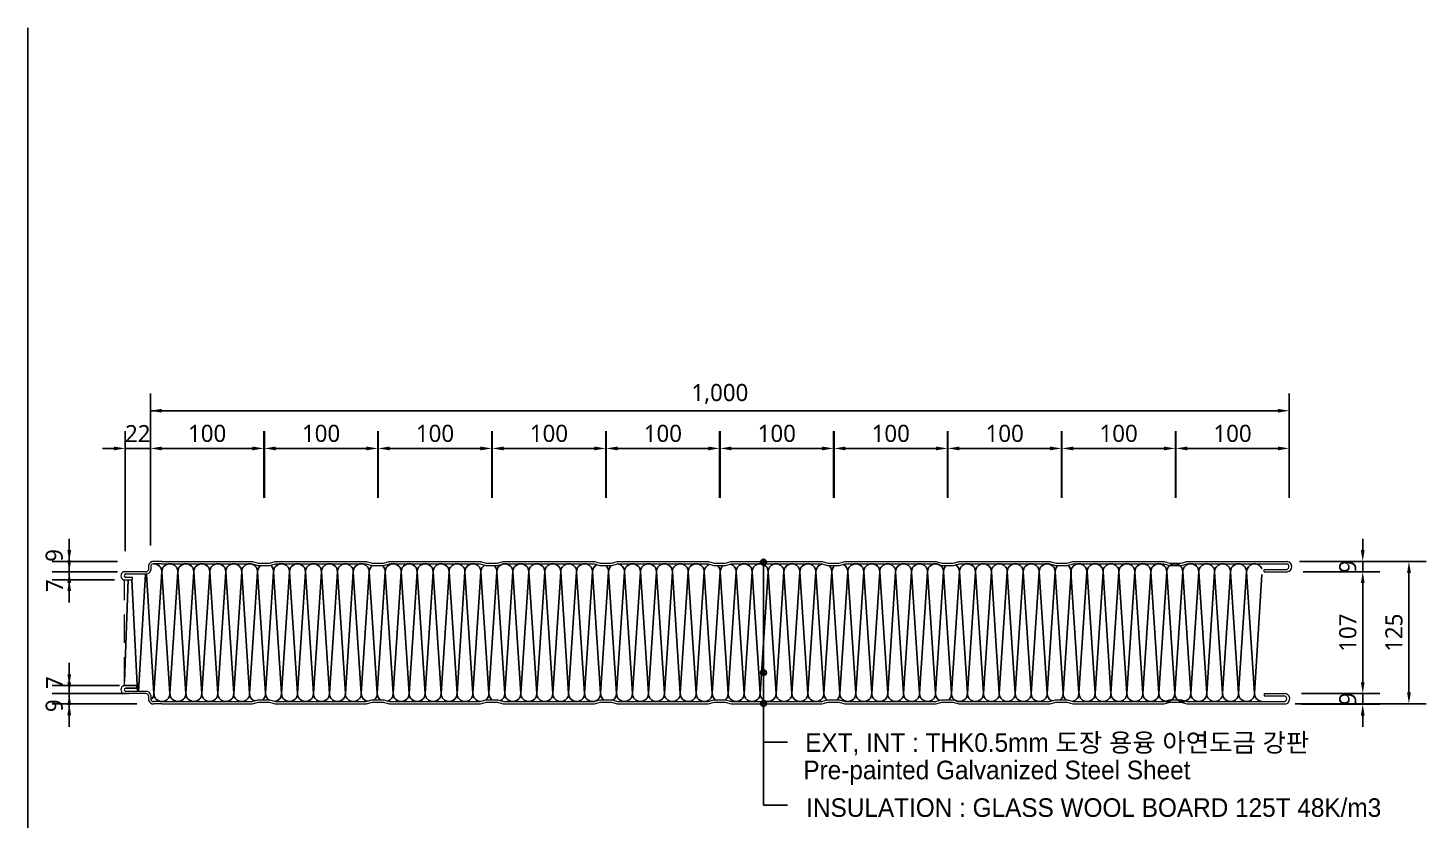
# Model space of a CAD drawing. Header units: millimetres. Extents: x 50863 to 79787, y -43062 to -37468.
# Drawn here: x 53251 to 54478, y -38188 to -37492 of the extents above; entities that cross this region are included whole.
import ezdxf

# ---------------------------------------------------------------- set-up
doc = ezdxf.new("R2010")
doc.units = ezdxf.units.MM
doc.header["$LTSCALE"] = 50
doc.linetypes.add('DASHED', pattern=[0.75, 0.5, -0.25])
for name, color, linetype in [('1', 1, 'Continuous'), ('ARTINT-A1$0$TEX', 7, 'Continuous'), ('DIM', 7, 'Continuous'), ('HAT', 5, 'Continuous'), ('TEXT', 3, 'Continuous'), ('WAL', 3, 'Continuous')]:
    doc.layers.add(name, color=color, linetype=linetype)
doc.styles.get("Standard").update_dxf_attribs({"font": 'txt.shx'})
doc.styles.add('나눔고딕 7', font='')
doc.styles.add('돋움', font='')
doc.styles.get('나눔고딕 7').set_extended_font_data('NanumGothic')
doc.styles.get('돋움').set_extended_font_data('Dotum')
doc.dimstyles.get("Standard").update_dxf_attribs({"dimtxt": 3, "dimasz": 3, "dimexe": 1.25, "dimexo": 3, "dimgap": 1, "dimtad": 1, "dimdec": 0, "dimzin": 1, "dimdsep": 46, "dimlunit": 6, "dimtxsty": 'Standard', "dimcen": 2.5, "dimadec": 0, "dimazin": 0, "dimtfac": 1, "dimtdec": 0, "dimtix": 1, "dimtmove": 2, "dimatfit": 3, "dimfxl": 0, "dimtolj": 1, "dimtzin": 1, "dimarcsym": 0})

# ---------------------------------------------------------------- blocks, each defined once
blk = doc.blocks.new('POT')
at = {"layer": 'TEXT', "color": 4, "linetype": 'Continuous'}
for radius in [0.5, 0.25]:
    blk.add_circle((0, 0), radius, dxfattribs=at)
blk = doc.blocks.new('*D40')
at = {"layer": 'Defpoints', "color": 0}
for p in [(53287.3, -38076.6), (53354.5, -38076.6), (53361.5, -38085.6)]:
    blk.add_point(p, dxfattribs=at)
at = {"layer": 'DIM', "color": 0, "linetype": 'Continuous', "lineweight": -2, "ltscale": 1000}
for p, q in [((53287.3, -38066.6), (53287.3, -38056.6)), ((53287.3, -38085.6), (53287.3, -38076.6)), ((53287.3, -38095.6), (53287.3, -38105.6))]:
    blk.add_line(p, q, dxfattribs=at)
at = {"layer": 'DIM', "color": 7, "linetype": 'Continuous', "lineweight": -2, "ltscale": 1000}
for p, q in [((53339.5, -38076.6), (53272.3, -38076.6)), ((53346.5, -38085.6), (53272.3, -38085.6))]:
    blk.add_line(p, q, dxfattribs=at)
at = {"layer": 'DIM', "color": 0}
for points in [[(53285.6, -38066.6), (53288.9, -38066.6), (53287.3, -38076.6)], [(53288.9, -38095.6), (53285.6, -38095.6), (53287.3, -38085.6)]]:
    blk.add_solid(points, dxfattribs=at)
at = {"layer": 'DIM', "color": 3, "insert": (53274.1, -38087.2), "char_height": 15, "attachment_point": 5, "rotation": 90, "style": '나눔고딕 7'}
blk.add_mtext('\\A1;9', dxfattribs=at)
blk = doc.blocks.new('*D41')
at = {"layer": 'Defpoints', "color": 0}
for p in [(53287.3, -38076.6), (53346.5, -38069.6), (53346.5, -38076.6)]:
    blk.add_point(p, dxfattribs=at)
at = {"layer": 'DIM', "color": 0, "linetype": 'Continuous', "lineweight": -2, "ltscale": 1000}
for p, q in [((53287.3, -38059.6), (53287.3, -38049.6)), ((53287.3, -38069.6), (53287.3, -38076.6)), ((53287.3, -38086.6), (53287.3, -38096.6))]:
    blk.add_line(p, q, dxfattribs=at)
at = {"layer": 'DIM', "color": 7, "linetype": 'Continuous', "lineweight": -2, "ltscale": 1000}
for p, q in [((53331.5, -38069.6), (53272.3, -38069.6)), ((53331.5, -38076.6), (53272.3, -38076.6))]:
    blk.add_line(p, q, dxfattribs=at)
at = {"layer": 'DIM', "color": 0}
for points in [[(53285.6, -38059.6), (53288.9, -38059.6), (53287.3, -38069.6)], [(53288.9, -38086.6), (53285.6, -38086.6), (53287.3, -38076.6)]]:
    blk.add_solid(points, dxfattribs=at)
at = {"layer": 'DIM', "color": 3, "insert": (53274.3, -38066.9), "char_height": 15, "attachment_point": 5, "rotation": 90, "style": '나눔고딕 7'}
blk.add_mtext('\\A1;7', dxfattribs=at)
blk = doc.blocks.new('*D42')
at = {"layer": 'Defpoints', "color": 0}
for p in [(53287.3, -37969.6), (53342.1, -37969.6), (53342.1, -37976.6)]:
    blk.add_point(p, dxfattribs=at)
at = {"layer": 'DIM', "color": 0, "linetype": 'Continuous', "lineweight": -2, "ltscale": 1000}
for p, q in [((53287.3, -37959.6), (53287.3, -37949.6)), ((53287.3, -37976.6), (53287.3, -37969.6)), ((53287.3, -37986.6), (53287.3, -37996.6))]:
    blk.add_line(p, q, dxfattribs=at)
at = {"layer": 'DIM', "color": 7, "linetype": 'Continuous', "lineweight": -2, "ltscale": 1000}
for p, q in [((53327.1, -37969.6), (53272.3, -37969.6)), ((53327.1, -37976.6), (53272.3, -37976.6))]:
    blk.add_line(p, q, dxfattribs=at)
at = {"layer": 'DIM', "color": 0}
for points in [[(53285.6, -37959.6), (53288.9, -37959.6), (53287.3, -37969.6)], [(53288.9, -37986.6), (53285.6, -37986.6), (53287.3, -37976.6)]]:
    blk.add_solid(points, dxfattribs=at)
at = {"layer": 'DIM', "color": 3, "insert": (53274.3, -37981.9), "char_height": 15, "attachment_point": 5, "rotation": 90, "style": '나눔고딕 7'}
blk.add_mtext('\\A1;7', dxfattribs=at)
blk = doc.blocks.new('*D43')
at = {"layer": 'Defpoints', "color": 0}
for p in [(53287.3, -37960.6), (53344.7, -37960.6), (53344.7, -37969.6)]:
    blk.add_point(p, dxfattribs=at)
at = {"layer": 'DIM', "color": 0, "linetype": 'Continuous', "lineweight": -2, "ltscale": 1000}
for p, q in [((53287.3, -37950.6), (53287.3, -37940.6)), ((53287.3, -37969.6), (53287.3, -37960.6)), ((53287.3, -37979.6), (53287.3, -37989.6))]:
    blk.add_line(p, q, dxfattribs=at)
at = {"layer": 'DIM', "color": 7, "linetype": 'Continuous', "lineweight": -2, "ltscale": 1000}
for p, q in [((53329.7, -37960.6), (53272.3, -37960.6)), ((53329.7, -37969.6), (53272.3, -37969.6))]:
    blk.add_line(p, q, dxfattribs=at)
at = {"layer": 'DIM', "color": 0}
for points in [[(53285.6, -37950.6), (53288.9, -37950.6), (53287.3, -37960.6)], [(53288.9, -37979.6), (53285.6, -37979.6), (53287.3, -37969.6)]]:
    blk.add_solid(points, dxfattribs=at)
at = {"layer": 'DIM', "color": 3, "insert": (53274.1, -37955.3), "char_height": 15, "attachment_point": 5, "rotation": 90, "style": '나눔고딕 7'}
blk.add_mtext('\\A1;9', dxfattribs=at)
blk = doc.blocks.new('*D44')
at = {"layer": 'Defpoints', "color": 0}
for p in [(54358.1, -37828.2), (54358.1, -37919.7), (53358.5, -37961.4)]:
    blk.add_point(p, dxfattribs=at)
at = {"layer": 'DIM', "color": 7, "linetype": 'Continuous', "lineweight": -2, "ltscale": 1000}
for p, q in [((53358.5, -37946.4), (53358.5, -37813.2)), ((54358.1, -37904.7), (54358.1, -37813.2))]:
    blk.add_line(p, q, dxfattribs=at)
at = {"layer": 'DIM', "color": 0, "linetype": 'Continuous', "lineweight": -2, "ltscale": 1000}
blk.add_line((53368.5, -37828.2), (54348.1, -37828.2), dxfattribs=at)
at = {"layer": 'DIM', "color": 0}
for points in [[(53368.5, -37826.6), (53368.5, -37829.9), (53358.5, -37828.2)], [(54348.1, -37829.9), (54348.1, -37826.6), (54358.1, -37828.2)]]:
    blk.add_solid(points, dxfattribs=at)
at = {"layer": 'DIM', "color": 3, "insert": (53858.3, -37813.6), "char_height": 15, "attachment_point": 5, "style": '나눔고딕 7'}
blk.add_mtext('\\A1;1,000', dxfattribs=at)
blk = doc.blocks.new('*D45')
at = {"layer": 'Defpoints', "color": 0}
for p in [(53358.5, -37861.3), (53358.5, -37919.7), (53336.4, -37966.6)]:
    blk.add_point(p, dxfattribs=at)
at = {"layer": 'DIM', "color": 7, "linetype": 'Continuous', "lineweight": -2, "ltscale": 1000}
for p, q in [((53336.4, -37951.6), (53336.4, -37846.3)), ((53358.5, -37904.7), (53358.5, -37846.3))]:
    blk.add_line(p, q, dxfattribs=at)
at = {"layer": 'DIM', "color": 0, "linetype": 'Continuous', "lineweight": -2, "ltscale": 1000}
for p, q in [((53326.4, -37861.3), (53316.4, -37861.3)), ((53336.4, -37861.3), (53358.5, -37861.3)), ((53368.5, -37861.3), (53378.5, -37861.3))]:
    blk.add_line(p, q, dxfattribs=at)
at = {"layer": 'DIM', "color": 0}
for points in [[(53326.4, -37863), (53326.4, -37859.7), (53336.4, -37861.3)], [(53368.5, -37859.7), (53368.5, -37863), (53358.5, -37861.3)]]:
    blk.add_solid(points, dxfattribs=at)
at = {"layer": 'DIM', "color": 3, "insert": (53347.4, -37848.3), "char_height": 15, "attachment_point": 5, "style": '나눔고딕 7'}
blk.add_mtext('\\A1;22', dxfattribs=at)
blk = doc.blocks.new('*D46')
at = {"layer": 'Defpoints', "color": 0}
for p in [(54353.8, -38076.6), (54353.8, -38085.8), (54422.6, -38085.8)]:
    blk.add_point(p, dxfattribs=at)
at = {"layer": 'DIM', "color": 0, "linetype": 'Continuous', "lineweight": -2, "ltscale": 1000}
for p, q in [((54422.6, -38066.6), (54422.6, -38056.6)), ((54422.6, -38076.6), (54422.6, -38085.8)), ((54422.6, -38095.8), (54422.6, -38105.8))]:
    blk.add_line(p, q, dxfattribs=at)
at = {"layer": 'DIM', "color": 7, "linetype": 'Continuous', "lineweight": -2, "ltscale": 1000}
for p, q in [((54368.8, -38076.6), (54437.6, -38076.6)), ((54368.8, -38085.8), (54437.6, -38085.8))]:
    blk.add_line(p, q, dxfattribs=at)
at = {"layer": 'DIM', "color": 0}
for points in [[(54420.9, -38066.6), (54424.2, -38066.6), (54422.6, -38076.6)], [(54424.2, -38095.8), (54420.9, -38095.8), (54422.6, -38085.8)]]:
    blk.add_solid(points, dxfattribs=at)
at = {"layer": 'DIM', "color": 3, "insert": (54409.4, -38081.2), "char_height": 15, "attachment_point": 5, "rotation": 90, "style": '나눔고딕 7'}
blk.add_mtext('\\A1;9', dxfattribs=at)
blk = doc.blocks.new('*D47')
at = {"layer": 'Defpoints', "color": 0}
for p in [(54352.2, -37960.6), (54422.6, -37960.6), (54356.1, -37969.6)]:
    blk.add_point(p, dxfattribs=at)
at = {"layer": 'DIM', "color": 0, "linetype": 'Continuous', "lineweight": -2, "ltscale": 1000}
for p, q in [((54422.6, -37950.6), (54422.6, -37940.6)), ((54422.6, -37969.6), (54422.6, -37960.6)), ((54422.6, -37979.6), (54422.6, -37989.6))]:
    blk.add_line(p, q, dxfattribs=at)
at = {"layer": 'DIM', "color": 7, "linetype": 'Continuous', "lineweight": -2, "ltscale": 1000}
for p, q in [((54367.2, -37960.6), (54437.6, -37960.6)), ((54371.1, -37969.6), (54437.6, -37969.6))]:
    blk.add_line(p, q, dxfattribs=at)
at = {"layer": 'DIM', "color": 0}
for points in [[(54420.9, -37950.6), (54424.2, -37950.6), (54422.6, -37960.6)], [(54424.2, -37979.6), (54420.9, -37979.6), (54422.6, -37969.6)]]:
    blk.add_solid(points, dxfattribs=at)
at = {"layer": 'DIM', "color": 3, "insert": (54409.4, -37965.1), "char_height": 15, "attachment_point": 5, "rotation": 90, "style": '나눔고딕 7'}
blk.add_mtext('\\A1;9', dxfattribs=at)
blk = doc.blocks.new('*D48')
at = {"layer": 'Defpoints', "color": 0}
for p in [(54355.2, -37969.6), (54355.2, -38076.6), (54422.6, -38076.6)]:
    blk.add_point(p, dxfattribs=at)
at = {"layer": 'DIM', "color": 7, "linetype": 'Continuous', "lineweight": -2, "ltscale": 1000}
for p, q in [((54370.2, -37969.6), (54437.6, -37969.6)), ((54370.2, -38076.6), (54437.6, -38076.6))]:
    blk.add_line(p, q, dxfattribs=at)
at = {"layer": 'DIM', "color": 0, "linetype": 'Continuous', "lineweight": -2, "ltscale": 1000}
blk.add_line((54422.6, -37979.6), (54422.6, -38066.6), dxfattribs=at)
at = {"layer": 'DIM', "color": 0}
for points in [[(54424.2, -37979.6), (54420.9, -37979.6), (54422.6, -37969.6)], [(54420.9, -38066.6), (54424.2, -38066.6), (54422.6, -38076.6)]]:
    blk.add_solid(points, dxfattribs=at)
at = {"layer": 'DIM', "color": 3, "insert": (54409.5, -38023.1), "char_height": 15, "attachment_point": 5, "rotation": 90, "style": '나눔고딕 7'}
blk.add_mtext('\\A1;107', dxfattribs=at)
blk = doc.blocks.new('*D49')
at = {"layer": 'Defpoints', "color": 0}
for p in [(54352.2, -37960.6), (54348.2, -38085.6), (54463.1, -38085.6)]:
    blk.add_point(p, dxfattribs=at)
at = {"layer": 'DIM', "color": 7, "linetype": 'Continuous', "lineweight": -2, "ltscale": 1000}
for p, q in [((54367.2, -37960.6), (54478.1, -37960.6)), ((54363.2, -38085.6), (54478.1, -38085.6))]:
    blk.add_line(p, q, dxfattribs=at)
at = {"layer": 'DIM', "color": 0, "linetype": 'Continuous', "lineweight": -2, "ltscale": 1000}
blk.add_line((54463.1, -37970.6), (54463.1, -38075.6), dxfattribs=at)
at = {"layer": 'DIM', "color": 0}
for points in [[(54464.8, -37970.6), (54461.5, -37970.6), (54463.1, -37960.6)], [(54461.5, -38075.6), (54464.8, -38075.6), (54463.1, -38085.6)]]:
    blk.add_solid(points, dxfattribs=at)
at = {"layer": 'DIM', "color": 3, "insert": (54450, -38023.1), "char_height": 15, "attachment_point": 5, "rotation": 90, "style": '나눔고딕 7'}
blk.add_mtext('\\A1;125', dxfattribs=at)
blk = doc.blocks.new('*D50')
at = {"layer": 'Defpoints', "color": 0}
for p in [(53458.1, -37861.3), (53358.5, -37919.7), (53458.1, -37919.7)]:
    blk.add_point(p, dxfattribs=at)
at = {"layer": 'DIM', "color": 7, "linetype": 'Continuous', "lineweight": -2, "ltscale": 1000}
for p, q in [((53358.5, -37904.7), (53358.5, -37846.3)), ((53458.1, -37904.7), (53458.1, -37846.3))]:
    blk.add_line(p, q, dxfattribs=at)
at = {"layer": 'DIM', "color": 0, "linetype": 'Continuous', "lineweight": -2, "ltscale": 1000}
blk.add_line((53368.5, -37861.3), (53448.1, -37861.3), dxfattribs=at)
at = {"layer": 'DIM', "color": 0}
for points in [[(53368.5, -37859.7), (53368.5, -37863), (53358.5, -37861.3)], [(53448.1, -37863), (53448.1, -37859.7), (53458.1, -37861.3)]]:
    blk.add_solid(points, dxfattribs=at)
at = {"layer": 'DIM', "color": 3, "insert": (53408.3, -37848.2), "char_height": 15, "attachment_point": 5, "style": '나눔고딕 7'}
blk.add_mtext('\\A1;100', dxfattribs=at)
blk = doc.blocks.new('*D51')
at = {"layer": 'Defpoints', "color": 0}
for p in [(53558.1, -37861.3), (53458.5, -37919.7), (53558.1, -37919.7)]:
    blk.add_point(p, dxfattribs=at)
at = {"layer": 'DIM', "color": 7, "linetype": 'Continuous', "lineweight": -2, "ltscale": 1000}
for p, q in [((53458.5, -37904.7), (53458.5, -37846.3)), ((53558.1, -37904.7), (53558.1, -37846.3))]:
    blk.add_line(p, q, dxfattribs=at)
at = {"layer": 'DIM', "color": 0, "linetype": 'Continuous', "lineweight": -2, "ltscale": 1000}
blk.add_line((53468.5, -37861.3), (53548.1, -37861.3), dxfattribs=at)
at = {"layer": 'DIM', "color": 0}
for points in [[(53468.5, -37859.7), (53468.5, -37863), (53458.5, -37861.3)], [(53548.1, -37863), (53548.1, -37859.7), (53558.1, -37861.3)]]:
    blk.add_solid(points, dxfattribs=at)
at = {"layer": 'DIM', "color": 3, "insert": (53508.3, -37848.2), "char_height": 15, "attachment_point": 5, "style": '나눔고딕 7'}
blk.add_mtext('\\A1;100', dxfattribs=at)
blk = doc.blocks.new('*D52')
at = {"layer": 'Defpoints', "color": 0}
for p in [(53658.1, -37861.3), (53558.5, -37919.7), (53658.1, -37919.7)]:
    blk.add_point(p, dxfattribs=at)
at = {"layer": 'DIM', "color": 7, "linetype": 'Continuous', "lineweight": -2, "ltscale": 1000}
for p, q in [((53558.5, -37904.7), (53558.5, -37846.3)), ((53658.1, -37904.7), (53658.1, -37846.3))]:
    blk.add_line(p, q, dxfattribs=at)
at = {"layer": 'DIM', "color": 0, "linetype": 'Continuous', "lineweight": -2, "ltscale": 1000}
blk.add_line((53568.5, -37861.3), (53648.1, -37861.3), dxfattribs=at)
at = {"layer": 'DIM', "color": 0}
for points in [[(53568.5, -37859.7), (53568.5, -37863), (53558.5, -37861.3)], [(53648.1, -37863), (53648.1, -37859.7), (53658.1, -37861.3)]]:
    blk.add_solid(points, dxfattribs=at)
at = {"layer": 'DIM', "color": 3, "insert": (53608.3, -37848.2), "char_height": 15, "attachment_point": 5, "style": '나눔고딕 7'}
blk.add_mtext('\\A1;100', dxfattribs=at)
blk = doc.blocks.new('*D53')
at = {"layer": 'Defpoints', "color": 0}
for p in [(53758.1, -37861.3), (53658.5, -37919.7), (53758.1, -37919.7)]:
    blk.add_point(p, dxfattribs=at)
at = {"layer": 'DIM', "color": 7, "linetype": 'Continuous', "lineweight": -2, "ltscale": 1000}
for p, q in [((53658.5, -37904.7), (53658.5, -37846.3)), ((53758.1, -37904.7), (53758.1, -37846.3))]:
    blk.add_line(p, q, dxfattribs=at)
at = {"layer": 'DIM', "color": 0, "linetype": 'Continuous', "lineweight": -2, "ltscale": 1000}
blk.add_line((53668.5, -37861.3), (53748.1, -37861.3), dxfattribs=at)
at = {"layer": 'DIM', "color": 0}
for points in [[(53668.5, -37859.7), (53668.5, -37863), (53658.5, -37861.3)], [(53748.1, -37863), (53748.1, -37859.7), (53758.1, -37861.3)]]:
    blk.add_solid(points, dxfattribs=at)
at = {"layer": 'DIM', "color": 3, "insert": (53708.3, -37848.2), "char_height": 15, "attachment_point": 5, "style": '나눔고딕 7'}
blk.add_mtext('\\A1;100', dxfattribs=at)
blk = doc.blocks.new('*D54')
at = {"layer": 'Defpoints', "color": 0}
for p in [(53858.1, -37861.3), (53758.5, -37919.7), (53858.1, -37919.7)]:
    blk.add_point(p, dxfattribs=at)
at = {"layer": 'DIM', "color": 7, "linetype": 'Continuous', "lineweight": -2, "ltscale": 1000}
for p, q in [((53758.5, -37904.7), (53758.5, -37846.3)), ((53858.1, -37904.7), (53858.1, -37846.3))]:
    blk.add_line(p, q, dxfattribs=at)
at = {"layer": 'DIM', "color": 0, "linetype": 'Continuous', "lineweight": -2, "ltscale": 1000}
blk.add_line((53768.5, -37861.3), (53848.1, -37861.3), dxfattribs=at)
at = {"layer": 'DIM', "color": 0}
for points in [[(53768.5, -37859.7), (53768.5, -37863), (53758.5, -37861.3)], [(53848.1, -37863), (53848.1, -37859.7), (53858.1, -37861.3)]]:
    blk.add_solid(points, dxfattribs=at)
at = {"layer": 'DIM', "color": 3, "insert": (53808.3, -37848.2), "char_height": 15, "attachment_point": 5, "style": '나눔고딕 7'}
blk.add_mtext('\\A1;100', dxfattribs=at)
blk = doc.blocks.new('*D55')
at = {"layer": 'Defpoints', "color": 0}
for p in [(53958.1, -37861.3), (53858.5, -37919.7), (53958.1, -37919.7)]:
    blk.add_point(p, dxfattribs=at)
at = {"layer": 'DIM', "color": 7, "linetype": 'Continuous', "lineweight": -2, "ltscale": 1000}
for p, q in [((53858.5, -37904.7), (53858.5, -37846.3)), ((53958.1, -37904.7), (53958.1, -37846.3))]:
    blk.add_line(p, q, dxfattribs=at)
at = {"layer": 'DIM', "color": 0, "linetype": 'Continuous', "lineweight": -2, "ltscale": 1000}
blk.add_line((53868.5, -37861.3), (53948.1, -37861.3), dxfattribs=at)
at = {"layer": 'DIM', "color": 0}
for points in [[(53868.5, -37859.7), (53868.5, -37863), (53858.5, -37861.3)], [(53948.1, -37863), (53948.1, -37859.7), (53958.1, -37861.3)]]:
    blk.add_solid(points, dxfattribs=at)
at = {"layer": 'DIM', "color": 3, "insert": (53908.3, -37848.2), "char_height": 15, "attachment_point": 5, "style": '나눔고딕 7'}
blk.add_mtext('\\A1;100', dxfattribs=at)
blk = doc.blocks.new('*D56')
at = {"layer": 'Defpoints', "color": 0}
for p in [(54058.1, -37861.3), (53958.5, -37919.7), (54058.1, -37919.7)]:
    blk.add_point(p, dxfattribs=at)
at = {"layer": 'DIM', "color": 7, "linetype": 'Continuous', "lineweight": -2, "ltscale": 1000}
for p, q in [((53958.5, -37904.7), (53958.5, -37846.3)), ((54058.1, -37904.7), (54058.1, -37846.3))]:
    blk.add_line(p, q, dxfattribs=at)
at = {"layer": 'DIM', "color": 0, "linetype": 'Continuous', "lineweight": -2, "ltscale": 1000}
blk.add_line((53968.5, -37861.3), (54048.1, -37861.3), dxfattribs=at)
at = {"layer": 'DIM', "color": 0}
for points in [[(53968.5, -37859.7), (53968.5, -37863), (53958.5, -37861.3)], [(54048.1, -37863), (54048.1, -37859.7), (54058.1, -37861.3)]]:
    blk.add_solid(points, dxfattribs=at)
at = {"layer": 'DIM', "color": 3, "insert": (54008.3, -37848.2), "char_height": 15, "attachment_point": 5, "style": '나눔고딕 7'}
blk.add_mtext('\\A1;100', dxfattribs=at)
blk = doc.blocks.new('*D57')
at = {"layer": 'Defpoints', "color": 0}
for p in [(54158.1, -37861.3), (54058.5, -37919.7), (54158.1, -37919.7)]:
    blk.add_point(p, dxfattribs=at)
at = {"layer": 'DIM', "color": 7, "linetype": 'Continuous', "lineweight": -2, "ltscale": 1000}
for p, q in [((54058.5, -37904.7), (54058.5, -37846.3)), ((54158.1, -37904.7), (54158.1, -37846.3))]:
    blk.add_line(p, q, dxfattribs=at)
at = {"layer": 'DIM', "color": 0, "linetype": 'Continuous', "lineweight": -2, "ltscale": 1000}
blk.add_line((54068.5, -37861.3), (54148.1, -37861.3), dxfattribs=at)
at = {"layer": 'DIM', "color": 0}
for points in [[(54068.5, -37859.7), (54068.5, -37863), (54058.5, -37861.3)], [(54148.1, -37863), (54148.1, -37859.7), (54158.1, -37861.3)]]:
    blk.add_solid(points, dxfattribs=at)
at = {"layer": 'DIM', "color": 3, "insert": (54108.3, -37848.2), "char_height": 15, "attachment_point": 5, "style": '나눔고딕 7'}
blk.add_mtext('\\A1;100', dxfattribs=at)
blk = doc.blocks.new('*D58')
at = {"layer": 'Defpoints', "color": 0}
for p in [(54258.1, -37861.3), (54158.5, -37919.7), (54258.1, -37919.7)]:
    blk.add_point(p, dxfattribs=at)
at = {"layer": 'DIM', "color": 7, "linetype": 'Continuous', "lineweight": -2, "ltscale": 1000}
for p, q in [((54158.5, -37904.7), (54158.5, -37846.3)), ((54258.1, -37904.7), (54258.1, -37846.3))]:
    blk.add_line(p, q, dxfattribs=at)
at = {"layer": 'DIM', "color": 0, "linetype": 'Continuous', "lineweight": -2, "ltscale": 1000}
blk.add_line((54168.5, -37861.3), (54248.1, -37861.3), dxfattribs=at)
at = {"layer": 'DIM', "color": 0}
for points in [[(54168.5, -37859.7), (54168.5, -37863), (54158.5, -37861.3)], [(54248.1, -37863), (54248.1, -37859.7), (54258.1, -37861.3)]]:
    blk.add_solid(points, dxfattribs=at)
at = {"layer": 'DIM', "color": 3, "insert": (54208.3, -37848.2), "char_height": 15, "attachment_point": 5, "style": '나눔고딕 7'}
blk.add_mtext('\\A1;100', dxfattribs=at)
blk = doc.blocks.new('*D59')
at = {"layer": 'Defpoints', "color": 0}
for p in [(54358.1, -37861.3), (54258.5, -37919.7), (54358.1, -37919.7)]:
    blk.add_point(p, dxfattribs=at)
at = {"layer": 'DIM', "color": 7, "linetype": 'Continuous', "lineweight": -2, "ltscale": 1000}
for p, q in [((54258.5, -37904.7), (54258.5, -37846.3)), ((54358.1, -37904.7), (54358.1, -37846.3))]:
    blk.add_line(p, q, dxfattribs=at)
at = {"layer": 'DIM', "color": 0, "linetype": 'Continuous', "lineweight": -2, "ltscale": 1000}
blk.add_line((54268.5, -37861.3), (54348.1, -37861.3), dxfattribs=at)
at = {"layer": 'DIM', "color": 0}
for points in [[(54268.5, -37859.7), (54268.5, -37863), (54258.5, -37861.3)], [(54348.1, -37863), (54348.1, -37859.7), (54358.1, -37861.3)]]:
    blk.add_solid(points, dxfattribs=at)
at = {"layer": 'DIM', "color": 3, "insert": (54308.3, -37848.2), "char_height": 15, "attachment_point": 5, "style": '나눔고딕 7'}
blk.add_mtext('\\A1;100', dxfattribs=at)

msp = doc.modelspace()

# ---------------------------------------------------------------- linework, layer by layer
at = {"color": 7, "linetype": 'DASHED', "lineweight": 13}
msp.add_line((53335.9, -38069.6), (53335.9, -37976.6), dxfattribs=at)
msp.add_line((53335.9, -38069.6), (53335.9, -37976.6), dxfattribs=at)
at = {"color": 7, "lineweight": 13}
for p, q in [((53334.9, -38069.6), (53336.9, -38069.6)), ((53334.9, -38069.6), (53336.9, -38069.6)), ((54336.1, -38076.6), (54353.8, -38076.6)), ((54336.1, -38076.6), (54336.1, -38078.6)), ((54336.1, -38078.6), (54353.5, -38078.6)), ((54336.1, -38078.6), (54353.5, -38078.6))]:
    msp.add_line(p, q, dxfattribs=at)
at = {"lineweight": 13}
for p, q in [((53354.5, -38076.6), (53334.9, -38076.6)), ((53354.5, -38076.6), (53334.9, -38076.6)), ((53354.3, -38074.6), (53336.9, -38074.6)), ((53356.9, -38078.4), (53356.9, -38082)), ((53358.9, -38078.1), (53358.9, -38081.9)), ((53368.4, -38083.6), (53361.3, -38083.6)), ((53368.4, -38085.6), (53361.5, -38085.6)), ((54334.1, -38083.6), (54347.9, -38083.6)), ((54347.9, -38083.6), (54354, -38083.6)), ((54348.2, -38085.6), (54355.2, -38085.6))]:
    msp.add_line(p, q, dxfattribs=at)
at = {"layer": '1', "color": 0, "linetype": 'Continuous', "lineweight": 5}
for p, q in [((53356.9, -37964.1), (53356.9, -37967.8)), ((53358.9, -37964.2), (53358.9, -37968.1)), ((53368.4, -37962.6), (53361.3, -37962.6)), ((53368.4, -37960.6), (53361.5, -37960.6)), ((53368.4, -37960.6), (53448.2, -37960.6)), ((53368.4, -37962.6), (53447.9, -37962.6)), ((53447.9, -37962.6), (53452.9, -37964.1)), ((53448.2, -37960.6), (53453.2, -37962.1)), ((53452.9, -37964.1), (53463.4, -37964.1)), ((53453.2, -37962.1), (53463.1, -37962.1)), ((53463.1, -37962.1), (53468.1, -37960.6)), ((53463.4, -37964.1), (53468.4, -37962.6)), ((53468.1, -37960.6), (53548.2, -37960.6)), ((53468.4, -37962.6), (53547.9, -37962.6)), ((53547.9, -37962.6), (53552.9, -37964.1)), ((53548.2, -37960.6), (53553.2, -37962.1)), ((53552.9, -37964.1), (53563.4, -37964.1)), ((53553.2, -37962.1), (53563.1, -37962.1)), ((53563.1, -37962.1), (53568.1, -37960.6)), ((53563.4, -37964.1), (53568.4, -37962.6)), ((53568.1, -37960.6), (53648.2, -37960.6)), ((53568.4, -37962.6), (53647.9, -37962.6)), ((53647.9, -37962.6), (53652.9, -37964.1)), ((53648.2, -37960.6), (53653.2, -37962.1)), ((53652.9, -37964.1), (53663.4, -37964.1)), ((53653.2, -37962.1), (53663.1, -37962.1)), ((53663.1, -37962.1), (53668.1, -37960.6)), ((53663.4, -37964.1), (53668.4, -37962.6)), ((53668.1, -37960.6), (53748.2, -37960.6)), ((53668.4, -37962.6), (53747.9, -37962.6)), ((53747.9, -37962.6), (53752.9, -37964.1)), ((53748.2, -37960.6), (53753.2, -37962.1)), ((53752.9, -37964.1), (53763.4, -37964.1)), ((53753.2, -37962.1), (53763.1, -37962.1)), ((53763.1, -37962.1), (53768.1, -37960.6)), ((53763.4, -37964.1), (53768.4, -37962.6)), ((53768.1, -37960.6), (53848.2, -37960.6)), ((53768.4, -37962.6), (53847.9, -37962.6)), ((53847.9, -37962.6), (53852.9, -37964.1)), ((53848.2, -37960.6), (53853.2, -37962.1)), ((53852.9, -37964.1), (53863.4, -37964.1)), ((53853.2, -37962.1), (53863.1, -37962.1)), ((53863.1, -37962.1), (53868.1, -37960.6)), ((53863.4, -37964.1), (53868.4, -37962.6)), ((53868.1, -37960.6), (53948.2, -37960.6)), ((53868.4, -37962.6), (53947.9, -37962.6)), ((53947.9, -37962.6), (53952.9, -37964.1)), ((53948.2, -37960.6), (53953.2, -37962.1)), ((53952.9, -37964.1), (53963.4, -37964.1)), ((53953.2, -37962.1), (53963.1, -37962.1)), ((53963.1, -37962.1), (53968.1, -37960.6)), ((53963.4, -37964.1), (53968.4, -37962.6)), ((53968.1, -37960.6), (54048.2, -37960.6)), ((53968.4, -37962.6), (54047.9, -37962.6)), ((54047.9, -37962.6), (54052.9, -37964.1)), ((54048.2, -37960.6), (54053.2, -37962.1)), ((54052.9, -37964.1), (54063.4, -37964.1)), ((54053.2, -37962.1), (54063.1, -37962.1)), ((54063.1, -37962.1), (54068.1, -37960.6)), ((54063.4, -37964.1), (54068.4, -37962.6)), ((54068.1, -37960.6), (54148.2, -37960.6)), ((54068.4, -37962.6), (54147.9, -37962.6)), ((54147.9, -37962.6), (54152.9, -37964.1)), ((54148.2, -37960.6), (54153.2, -37962.1)), ((54152.9, -37964.1), (54163.4, -37964.1)), ((54153.2, -37962.1), (54163.1, -37962.1)), ((54163.1, -37962.1), (54168.1, -37960.6)), ((54163.4, -37964.1), (54168.4, -37962.6)), ((54168.1, -37960.6), (54248.2, -37960.6)), ((54168.4, -37962.6), (54247.9, -37962.6)), ((54247.9, -37962.6), (54252.9, -37964.1)), ((54248.2, -37960.6), (54253.2, -37962.1)), ((54252.9, -37964.1), (54263.4, -37964.1)), ((54253.2, -37962.1), (54263.1, -37962.1)), ((54263.1, -37962.1), (54268.1, -37960.6)), ((54263.4, -37964.1), (54268.4, -37962.6)), ((54268.1, -37960.6), (54334.1, -37960.6)), ((54268.4, -37962.6), (54334.1, -37962.6)), ((54334.1, -37960.6), (54348.2, -37960.6)), ((54334.1, -37962.6), (54347.9, -37962.6)), ((54347.9, -37962.6), (54356.1, -37962.6)), ((54348.2, -37960.6), (54356.2, -37960.6)), ((53354.5, -37969.6), (53334.9, -37969.6)), ((53334.9, -37976.6), (53336.9, -37976.6)), ((53334.9, -37976.6), (53336.9, -37976.6)), ((53334.9, -37976.6), (53342.8, -37976.6)), ((53354.2, -37971.6), (53336.9, -37971.6)), ((53342.8, -37974.7), (53336.9, -37974.7)), ((53342.8, -37976.6), (53342.8, -37974.7)), ((54336.1, -37967.6), (54356.1, -37967.6)), ((54336.1, -37969.6), (54336.1, -37967.6)), ((54336.1, -37969.6), (54356.1, -37969.6)), ((54336.1, -37969.6), (54356.1, -37969.6)), ((53368.4, -38083.6), (53447.9, -38083.6)), ((53368.4, -38085.6), (53448.2, -38085.6)), ((53447.9, -38083.6), (53452.9, -38082.1)), ((53448.2, -38085.6), (53453.2, -38084.1)), ((53452.9, -38082.1), (53463.4, -38082.1)), ((53453.2, -38084.1), (53463.1, -38084.1)), ((53463.1, -38084.1), (53468.1, -38085.6)), ((53463.4, -38082.1), (53468.4, -38083.6)), ((53468.1, -38085.6), (53548.2, -38085.6)), ((53468.4, -38083.6), (53547.9, -38083.6)), ((53547.9, -38083.6), (53552.9, -38082.1)), ((53548.2, -38085.6), (53553.2, -38084.1)), ((53552.9, -38082.1), (53563.4, -38082.1)), ((53553.2, -38084.1), (53563.1, -38084.1)), ((53563.1, -38084.1), (53568.1, -38085.6)), ((53563.4, -38082.1), (53568.4, -38083.6)), ((53568.1, -38085.6), (53648.2, -38085.6)), ((53568.4, -38083.6), (53647.9, -38083.6)), ((53647.9, -38083.6), (53652.9, -38082.1)), ((53648.2, -38085.6), (53653.2, -38084.1)), ((53652.9, -38082.1), (53663.4, -38082.1)), ((53653.2, -38084.1), (53663.1, -38084.1)), ((53663.1, -38084.1), (53668.1, -38085.6)), ((53663.4, -38082.1), (53668.4, -38083.6)), ((53668.1, -38085.6), (53748.2, -38085.6)), ((53668.4, -38083.6), (53747.9, -38083.6)), ((53747.9, -38083.6), (53752.9, -38082.1)), ((53748.2, -38085.6), (53753.2, -38084.1)), ((53752.9, -38082.1), (53763.4, -38082.1)), ((53753.2, -38084.1), (53763.1, -38084.1)), ((53763.1, -38084.1), (53768.1, -38085.6)), ((53763.4, -38082.1), (53768.4, -38083.6)), ((53768.1, -38085.6), (53848.2, -38085.6)), ((53768.4, -38083.6), (53847.9, -38083.6)), ((53847.9, -38083.6), (53852.9, -38082.1)), ((53848.2, -38085.6), (53853.2, -38084.1)), ((53852.9, -38082.1), (53863.4, -38082.1)), ((53853.2, -38084.1), (53863.1, -38084.1)), ((53863.1, -38084.1), (53868.1, -38085.6)), ((53863.4, -38082.1), (53868.4, -38083.6)), ((53868.1, -38085.6), (53948.2, -38085.6)), ((53868.4, -38083.6), (53947.9, -38083.6)), ((53947.9, -38083.6), (53952.9, -38082.1)), ((53948.2, -38085.6), (53953.2, -38084.1)), ((53952.9, -38082.1), (53963.4, -38082.1)), ((53953.2, -38084.1), (53963.1, -38084.1)), ((53963.1, -38084.1), (53968.1, -38085.6)), ((53963.4, -38082.1), (53968.4, -38083.6)), ((53968.1, -38085.6), (54048.2, -38085.6)), ((53968.4, -38083.6), (54047.9, -38083.6)), ((54047.9, -38083.6), (54052.9, -38082.1)), ((54048.2, -38085.6), (54053.2, -38084.1)), ((54052.9, -38082.1), (54063.4, -38082.1)), ((54053.2, -38084.1), (54063.1, -38084.1)), ((54063.1, -38084.1), (54068.1, -38085.6)), ((54063.4, -38082.1), (54068.4, -38083.6)), ((54068.1, -38085.6), (54148.2, -38085.6)), ((54068.4, -38083.6), (54147.9, -38083.6)), ((54147.9, -38083.6), (54152.9, -38082.1)), ((54148.2, -38085.6), (54153.2, -38084.1)), ((54152.9, -38082.1), (54163.4, -38082.1)), ((54153.2, -38084.1), (54163.1, -38084.1)), ((54163.1, -38084.1), (54168.1, -38085.6)), ((54163.4, -38082.1), (54168.4, -38083.6)), ((54168.1, -38085.6), (54248.2, -38085.6)), ((54168.4, -38083.6), (54247.9, -38083.6)), ((54247.9, -38083.6), (54252.9, -38082.1)), ((54248.2, -38085.6), (54253.2, -38084.1)), ((54252.9, -38082.1), (54263.4, -38082.1)), ((54253.2, -38084.1), (54263.1, -38084.1)), ((54263.1, -38084.1), (54268.1, -38085.6)), ((54263.4, -38082.1), (54268.4, -38083.6)), ((54268.1, -38085.6), (54348.2, -38085.6)), ((54268.4, -38083.6), (54334.1, -38083.6))]:
    msp.add_line(p, q, dxfattribs=at)
at = {"layer": '1', "color": 7}
for p, q in [((53335.9, -38069.6), (53346.5, -38069.6)), ((53346.5, -38071.8), (53336.9, -38071.8)), ((53346.5, -38069.6), (53346.5, -38071.8))]:
    msp.add_line(p, q, dxfattribs=at)
at = {"layer": '1', "color": 0, "linetype": 'Continuous', "lineweight": 5}
for centre, radius, start, end in [((53361.1, -37964.8), 4.24, 84.2067, 171.0722), ((53361.1, -37964.9), 2.31, 84.9737, 163.2462), ((54355.7, -37965.1), 4.52, 275.7168, 83.9006), ((54354.9, -37965.1), 2.78, 296.0277, 63.9723), ((53336.4, -37973.1), 3.81, 113.2984, 246.7016), ((53337.1, -37973.1), 1.57, 96.269, 263.731), ((53354.6, -37967.2), 4.35, 264.5645, 348.6714), ((53354.9, -37967.6), 1.98, 258.7664, 355.1795), ((53336.4, -38073.1), 3.81, 113.2984, 246.7016), ((53336.9, -38073.2), 1.38, 88.8261, 271.1739), ((53354.8, -38078.7), 4.15, 7.7086, 97.0125), ((53354.8, -38078.7), 2.13, 7.9365, 96.7598), ((54353.9, -38081.2), 4.6, 286.5783, 90.4964), ((53361.1, -38081.3), 4.3, 189.2446, 274.9727), ((53361.1, -38081.2), 2.38, 198.2806, 273.3392), ((54353.3, -38081.1), 2.56, 287.0392, 83.6954)]:
    msp.add_arc(centre, radius, start, end, dxfattribs=at)
at = {"layer": 'DIM', "linetype": 'Continuous'}
msp.add_line((53358.1, -37828.2), (54295.6, -37828.2), dxfattribs=at)
at = {"layer": 'DIM'}
msp.add_line((54352.1, -37828.2), (54295.6, -37828.2), dxfattribs=at)
at = {"layer": 'HAT'}
for points in [[(53358.9, -38082.1, 0.233705), (53361.6, -38076.6), (53368.6, -37969.6, 0.419866), (53361.5, -37962.6)], [(53361.6, -38076.6, 1), (53375.6, -38076.6), (53382.6, -37969.6, 1), (53368.6, -37969.6), (53375.6, -38076.6)], [(53375.6, -38076.6, 1), (53389.6, -38076.6), (53396.6, -37969.6, 1), (53382.6, -37969.6), (53389.6, -38076.6)], [(53389.6, -38076.6, 1), (53403.6, -38076.6), (53410.6, -37969.6, 1), (53396.6, -37969.6), (53403.6, -38076.6)], [(53403.6, -38076.6, 1), (53417.6, -38076.6), (53424.6, -37969.6, 1), (53410.6, -37969.6), (53417.6, -38076.6)], [(53417.6, -38076.6, 1), (53431.6, -38076.6), (53438.6, -37969.6, 1), (53424.6, -37969.6), (53431.6, -38076.6)], [(53431.6, -38076.6, 1), (53445.6, -38076.6), (53452.6, -37969.6, 1), (53438.6, -37969.6), (53445.6, -38076.6)], [(53455.3, -37964.1, 0.229889), (53452.6, -37969.6), (53459.6, -38076.6)], [(53457, -38082.1, 0.229889), (53459.6, -38076.6), (53466.6, -37969.6, 0.238048), (53463.8, -37963.9)], [(53467.9, -38083.4, 0.360143), (53473.6, -38076.6), (53480.6, -37969.6, 1), (53466.6, -37969.6), (53473.6, -38076.6)], [(53473.6, -38076.6, 1), (53487.6, -38076.6), (53494.6, -37969.6, 1), (53480.6, -37969.6), (53487.6, -38076.6)], [(53487.6, -38076.6, 1), (53501.6, -38076.6), (53508.6, -37969.6, 1), (53494.6, -37969.6), (53501.6, -38076.6)], [(53501.6, -38076.6, 1), (53515.6, -38076.6), (53522.6, -37969.6, 1), (53508.6, -37969.6), (53515.6, -38076.6)], [(53515.6, -38076.6, 1), (53529.6, -38076.6), (53536.6, -37969.6, 1), (53522.6, -37969.6), (53529.6, -38076.6)], [(53529.6, -38076.6, 1), (53543.6, -38076.6), (53550.6, -37969.6, 1), (53536.6, -37969.6), (53543.6, -38076.6)], [(53553.3, -37964.1, 0.229889), (53550.6, -37969.6), (53557.6, -38076.6)], [(53555, -38082.1, 0.229889), (53557.6, -38076.6), (53564.6, -37969.6, 0.229889), (53562, -37964.1)], [(53567, -38083.2, 0.316838), (53571.6, -38076.6), (53578.6, -37969.6, 1), (53564.6, -37969.6), (53571.6, -38076.6)], [(53571.6, -38076.6, 1), (53585.6, -38076.6), (53592.6, -37969.6, 1), (53578.6, -37969.6), (53585.6, -38076.6)], [(53585.6, -38076.6, 1), (53599.6, -38076.6), (53606.6, -37969.6, 1), (53592.6, -37969.6), (53599.6, -38076.6)], [(53599.6, -38076.6, 1), (53613.6, -38076.6), (53620.6, -37969.6, 1), (53606.6, -37969.6), (53613.6, -38076.6)], [(53613.6, -38076.6, 1), (53627.6, -38076.6), (53634.6, -37969.6, 1), (53620.6, -37969.6), (53627.6, -38076.6)], [(53627.6, -38076.6, 1), (53641.6, -38076.6), (53648.6, -37969.6, 1), (53634.6, -37969.6), (53641.6, -38076.6)], [(53651.8, -37963.7, 0.251923), (53648.6, -37969.6), (53655.6, -38076.6)], [(53653, -38082.1, 0.229889), (53655.6, -38076.6), (53662.6, -37969.6, 0.229889), (53660, -37964.1)], [(53665.8, -38082.8, 0.282045), (53669.6, -38076.6), (53676.6, -37969.6, 1), (53662.6, -37969.6), (53669.6, -38076.6)], [(53669.6, -38076.6, 1), (53683.6, -38076.6), (53690.6, -37969.6, 1), (53676.6, -37969.6), (53683.6, -38076.6)], [(53683.6, -38076.6, 1), (53697.6, -38076.6), (53704.6, -37969.6, 1), (53690.6, -37969.6), (53697.6, -38076.6)], [(53697.6, -38076.6, 1), (53711.6, -38076.6), (53718.6, -37969.6, 1), (53704.6, -37969.6), (53711.6, -38076.6)], [(53711.6, -38076.6, 1), (53725.6, -38076.6), (53732.6, -37969.6, 1), (53718.6, -37969.6), (53725.6, -38076.6)], [(53725.6, -38076.6, 1), (53739.6, -38076.6), (53746.6, -37969.6, 1), (53732.6, -37969.6), (53739.6, -38076.6)], [(53739.6, -38076.6, 1), (53753.6, -38076.6), (53760.6, -37969.6, 0.229889), (53758, -37964.1)], [(53750.5, -37963.3, 0.282045), (53746.6, -37969.6), (53753.6, -38076.6)], [(53763.3, -37964.1, 0.229889), (53760.6, -37969.6), (53767.6, -38076.6)], [(53764.5, -38082.4, 0.251922), (53767.6, -38076.6), (53774.6, -37969.6, 0.388202), (53768.3, -37962.6)], [(53767.6, -38076.6, 1), (53781.6, -38076.6), (53788.6, -37969.6, 1), (53774.6, -37969.6), (53781.6, -38076.6)], [(53781.6, -38076.6, 1), (53795.6, -38076.6), (53802.6, -37969.6, 1), (53788.6, -37969.6), (53795.6, -38076.6)], [(53795.6, -38076.6, 1), (53809.6, -38076.6), (53816.6, -37969.6, 1), (53802.6, -37969.6), (53809.6, -38076.6)], [(53809.6, -38076.6, 1), (53823.6, -38076.6), (53830.6, -37969.6, 1), (53816.6, -37969.6), (53823.6, -38076.6)], [(53823.6, -38076.6, 1), (53837.6, -38076.6), (53844.6, -37969.6, 1), (53830.6, -37969.6), (53837.6, -38076.6)], [(53837.6, -38076.6, 1), (53851.6, -38076.6), (53858.6, -37969.6, 0.229889), (53856, -37964.1)], [(53849.3, -37963, 0.316838), (53844.6, -37969.6), (53851.6, -38076.6)], [(53861.3, -37964.1, 0.229889), (53858.6, -37969.6), (53865.6, -38076.6)], [(53863, -38082.1, 0.229889), (53865.6, -38076.6), (53872.6, -37969.6, 0.337005), (53867.5, -37962.8)], [(53865.6, -38076.6, 1), (53879.6, -38076.6), (53886.6, -37969.6, 1), (53872.6, -37969.6), (53879.6, -38076.6)], [(53879.6, -38076.6, 1), (53893.6, -38076.6), (53900.6, -37969.6, 1), (53886.6, -37969.6), (53893.6, -38076.6)], [(53893.6, -38076.6, 1), (53907.6, -38076.6), (53914.6, -37969.6, 1), (53900.6, -37969.6), (53907.6, -38076.6)], [(53907.6, -38076.6, 1), (53921.6, -38076.6), (53928.6, -37969.6, 1), (53914.6, -37969.6), (53921.6, -38076.6)], [(53921.6, -38076.6, 1), (53935.6, -38076.6), (53942.6, -37969.6, 1), (53928.6, -37969.6), (53935.6, -38076.6)], [(53935.6, -38076.6, 1), (53949.6, -38076.6), (53956.6, -37969.6, 0.229889), (53954, -37964.1)], [(53948.3, -37962.7, 0.360144), (53942.6, -37969.6), (53949.6, -38076.6)], [(53959.3, -37964.1, 0.229889), (53956.6, -37969.6), (53963.6, -38076.6)], [(53961, -38082.1, 0.229889), (53963.6, -38076.6), (53970.6, -37969.6, 0.298699), (53966.4, -37963.1)], [(53963.6, -38076.6, 1), (53977.6, -38076.6), (53984.6, -37969.6, 1), (53970.6, -37969.6), (53977.6, -38076.6)], [(53977.6, -38076.6, 1), (53991.6, -38076.6), (53998.6, -37969.6, 1), (53984.6, -37969.6), (53991.6, -38076.6)], [(53991.6, -38076.6, 1), (54005.6, -38076.6), (54012.6, -37969.6, 1), (53998.6, -37969.6), (54005.6, -38076.6)], [(54005.6, -38076.6, 1), (54019.6, -38076.6), (54026.6, -37969.6, 1), (54012.6, -37969.6), (54019.6, -38076.6)], [(54019.6, -38076.6, 1), (54033.6, -38076.6), (54040.6, -37969.6, 1), (54026.6, -37969.6), (54033.6, -38076.6)], [(54033.6, -38076.6, 1), (54047.6, -38076.6), (54054.6, -37969.6, 1), (54040.6, -37969.6), (54047.6, -38076.6)], [(54057.3, -37964.1, 0.229889), (54054.6, -37969.6), (54061.6, -38076.6)], [(54059, -38082.1, 0.229889), (54061.6, -38076.6), (54068.6, -37969.6, 0.266532), (54065.2, -37963.5)], [(54061.6, -38076.6, 1), (54075.6, -38076.6), (54082.6, -37969.6, 1), (54068.6, -37969.6), (54075.6, -38076.6)], [(54075.6, -38076.6, 1), (54089.6, -38076.6), (54096.6, -37969.6, 1), (54082.6, -37969.6), (54089.6, -38076.6)], [(54089.6, -38076.6, 1), (54103.6, -38076.6), (54110.6, -37969.6, 1), (54096.6, -37969.6), (54103.6, -38076.6)], [(54103.6, -38076.6, 1), (54117.6, -38076.6), (54124.6, -37969.6, 1), (54110.6, -37969.6), (54117.6, -38076.6)], [(54117.6, -38076.6, 1), (54131.6, -38076.6), (54138.6, -37969.6, 1), (54124.6, -37969.6), (54131.6, -38076.6)], [(54131.6, -38076.6, 1), (54145.6, -38076.6), (54152.6, -37969.6, 1), (54138.6, -37969.6), (54145.6, -38076.6)], [(54155.3, -37964.1, 0.229889), (54152.6, -37969.6), (54159.6, -38076.6)], [(54157, -38082.1, 0.229889), (54159.6, -38076.6), (54166.6, -37969.6, 0.238048), (54163.8, -37963.9)], [(54167.9, -38083.4, 0.357083), (54173.5, -38076.6), (54180.5, -37969.6, 1), (54166.5, -37969.6), (54173.5, -38076.6)], [(54173.6, -38076.6, 1), (54187.6, -38076.6), (54194.6, -37969.6, 1), (54180.6, -37969.6), (54187.6, -38076.6)], [(54187.6, -38076.6, 1), (54201.6, -38076.6), (54208.6, -37969.6, 1), (54194.6, -37969.6), (54201.6, -38076.6)], [(54201.6, -38076.6, 1), (54215.6, -38076.6), (54222.6, -37969.6, 1), (54208.6, -37969.6), (54215.6, -38076.6)], [(54215.6, -38076.6, 1), (54229.6, -38076.6), (54236.6, -37969.6, 1), (54222.6, -37969.6), (54229.6, -38076.6)], [(54229.6, -38076.6, 1), (54243.6, -38076.6), (54250.6, -37969.6, 1), (54236.6, -37969.6), (54243.6, -38076.6)], [(54243.6, -38076.6, 1), (54257.6, -38076.6), (54264.6, -37969.6, 1), (54250.6, -37969.6), (54257.6, -38076.6)], [(54257.6, -38076.6, 1), (54271.6, -38076.6), (54278.6, -37969.6, 1), (54264.6, -37969.6), (54271.6, -38076.6)], [(54271.6, -38076.6, 1), (54285.6, -38076.6), (54292.6, -37969.6, 1), (54278.6, -37969.6), (54285.6, -38076.6)], [(54285.6, -38076.6, 1), (54299.6, -38076.6), (54306.6, -37969.6, 1), (54292.6, -37969.6), (54299.6, -38076.6)], [(54299.6, -38076.6, 1), (54313.6, -38076.6), (54320.6, -37969.6, 1), (54306.6, -37969.6), (54313.6, -38076.6)], [(54334.1, -37967, 0.8259), (54320.6, -37969.6), (54327.6, -38076.6)], [(54313.6, -38076.6, 1), (54327.6, -38076.6), (54334.1, -37971.9)], [(53445.6, -38076.6, 0.298698), (53449.8, -38083)], [(53459.6, -38076.6, 0.229889), (53462.3, -38082.1)], [(53543.6, -38076.6, 0.337005), (53548.8, -38083.3)], [(53557.6, -38076.6, 0.229889), (53560.3, -38082.1)], [(53641.6, -38076.6, 0.388201), (53648, -38083.5)], [(53655.6, -38076.6, 0.229889), (53658.3, -38082.1)], [(53753.6, -38076.6, 0.229889), (53756.3, -38082.1)], [(53851.6, -38076.6, 0.229889), (53854.3, -38082.1)], [(53949.6, -38076.6, 0.238047), (53952.5, -38082.2)], [(54047.6, -38076.6, 0.266531), (54051.1, -38082.6)], [(54145.6, -38076.6, 0.298698), (54149.8, -38083)], [(54159.5, -38076.6, 0.229889), (54162.2, -38082.1)], [(54327.6, -38076.6, 0.393426), (54334.1, -38083.5, 0.393426)]]:
    msp.add_lwpolyline(points, format="xyb", dxfattribs=at)
for points in [[(53335.9, -38066), (53339.1, -37976.6)], [(53342.1, -37976.6), (53347.2, -38074.6)], [(53348.1, -38074.6), (53354.2, -37971.6)], [(53355.1, -37971.6), (53361.6, -38076.6)], [(53347.6, -38076.6), (53347.6, -38076.6)]]:
    msp.add_lwpolyline(points, dxfattribs=at)
at = {"layer": 'TEXT'}
for p, q in [((53896.6, -37961.1), (53896.6, -38174.4)), ((53896.6, -38119.2), (53917.7, -38119.2)), ((53896.6, -38174.4), (53917.7, -38174.4))]:
    msp.add_line(p, q, dxfattribs=at)
at = {"layer": 'WAL', "color": 2}
msp.add_line((53251, -37492.2), (53251, -40217.2), dxfattribs=at)

# ---------------------------------------------------------------- block references
at = {"layer": 'TEXT', "xscale": 5, "yscale": 5, "zscale": 5}
for p in [(53896.6, -37961.1), (53896.6, -38058.2), (53896.6, -38085.2)]:
    msp.add_blockref('POT', p, dxfattribs=at)

# ---------------------------------------------------------------- texts
at = {"layer": 'ARTINT-A1$0$TEX', "style": '돋움'}
for s, p in [('EXT, INT : THK0.5mm 도장 용융 아연도금 강판', (53933.2, -38127.7)), ('Pre-painted Galvanized Steel Sheet', (53931.6, -38151.8)), ('INSULATION : GLASS WOOL BOARD 125T 48K/m3', (53934.1, -38184.8))]:
    msp.add_text(s, height=16.335, dxfattribs=at).set_placement(p)

# ---------------------------------------------------------------- dimensions: what is measured, and where the dimension line sits
at = {"layer": 'DIM', "ltscale": 1000}
for base, p1, p2, picture, middle in [((54358.1, -37828.2), (53358.5, -37961.4), (54358.1, -37919.7), '*D44', (53858.3, -37813.6)), ((53358.5, -37861.3), (53336.4, -37966.6), (53358.5, -37919.7), '*D45', (53347.4, -37848.3)), ((53458.1, -37861.3), (53358.5, -37919.7), (53458.1, -37919.7), '*D50', (53408.3, -37848.2)), ((53558.1, -37861.3), (53458.5, -37919.7), (53558.1, -37919.7), '*D51', (53508.3, -37848.2)), ((53658.1, -37861.3), (53558.5, -37919.7), (53658.1, -37919.7), '*D52', (53608.3, -37848.2)), ((53758.1, -37861.3), (53658.5, -37919.7), (53758.1, -37919.7), '*D53', (53708.3, -37848.2)), ((53858.1, -37861.3), (53758.5, -37919.7), (53858.1, -37919.7), '*D54', (53808.3, -37848.2)), ((53958.1, -37861.3), (53858.5, -37919.7), (53958.1, -37919.7), '*D55', (53908.3, -37848.2)), ((54058.1, -37861.3), (53958.5, -37919.7), (54058.1, -37919.7), '*D56', (54008.3, -37848.2)), ((54158.1, -37861.3), (54058.5, -37919.7), (54158.1, -37919.7), '*D57', (54108.3, -37848.2)), ((54258.1, -37861.3), (54158.5, -37919.7), (54258.1, -37919.7), '*D58', (54208.3, -37848.2)), ((54358.1, -37861.3), (54258.5, -37919.7), (54358.1, -37919.7), '*D59', (54308.3, -37848.2))]:
    dim = msp.add_linear_dim(base=base, p1=p1, p2=p2, dimstyle='Standard', override={"dimscale": 5, "dimtxt": 3, "dimasz": 2, "dimexe": 3, "dimexo": 3, "dimgap": 1, "dimdec": 0, "dimlunit": 6, "dimtxsty": '나눔고딕 7', "dimcen": 9, "dimdle": 1012.5, "dimclre": 7, "dimclrt": 3, "dimtdec": 0, "dimtix": 1, "dimtofl": 1, "dimfxl": 3}, dxfattribs=at)
    dim.commit()
    dim.dimension.update_dxf_attribs({"geometry": picture, "text_midpoint": middle})
for base, p1, p2, picture, middle in [((53287.3, -37960.6), (53344.7, -37969.6), (53344.7, -37960.6), '*D43', (53274.1, -37955.3)), ((53287.3, -37969.6), (53342.1, -37976.6), (53342.1, -37969.6), '*D42', (53274.3, -37981.9)), ((53287.3, -38076.6), (53346.5, -38069.6), (53346.5, -38076.6), '*D41', (53274.3, -38066.9)), ((53287.3, -38076.6), (53361.5, -38085.6), (53354.5, -38076.6), '*D40', (53274.1, -38087.2))]:
    dim = msp.add_linear_dim(base=base, p1=p1, p2=p2, angle=90, dimstyle='Standard', override={"dimscale": 5, "dimtxt": 3, "dimasz": 2, "dimexe": 3, "dimexo": 3, "dimgap": 1, "dimdec": 0, "dimlunit": 6, "dimtxsty": '나눔고딕 7', "dimcen": 9, "dimdle": 1012.5, "dimclre": 7, "dimclrt": 3, "dimtdec": 0, "dimtix": 1, "dimtofl": 1, "dimfxl": 3}, dxfattribs=at)
    dim.commit()
    dim.dimension.update_dxf_attribs({"geometry": picture, "text_midpoint": middle, "dimtype": 160})
for base, p1, p2, picture, middle in [((54422.6, -37960.6), (54356.1, -37969.6), (54352.2, -37960.6), '*D47', (54409.4, -37965.1)), ((54463.1, -38085.6), (54352.2, -37960.6), (54348.2, -38085.6), '*D49', (54450, -38023.1)), ((54422.6, -38076.6), (54355.2, -37969.6), (54355.2, -38076.6), '*D48', (54409.5, -38023.1)), ((54422.6, -38085.8), (54353.8, -38076.6), (54353.8, -38085.8), '*D46', (54409.4, -38081.2))]:
    dim = msp.add_linear_dim(base=base, p1=p1, p2=p2, angle=90, dimstyle='Standard', override={"dimscale": 5, "dimtxt": 3, "dimasz": 2, "dimexe": 3, "dimexo": 3, "dimgap": 1, "dimdec": 0, "dimlunit": 6, "dimtxsty": '나눔고딕 7', "dimcen": 9, "dimdle": 1012.5, "dimclre": 7, "dimclrt": 3, "dimtdec": 0, "dimtix": 1, "dimtofl": 1, "dimfxl": 3}, dxfattribs=at)
    dim.commit()
    dim.dimension.update_dxf_attribs({"geometry": picture, "text_midpoint": middle})

doc.saveas('drawing.dxf')
